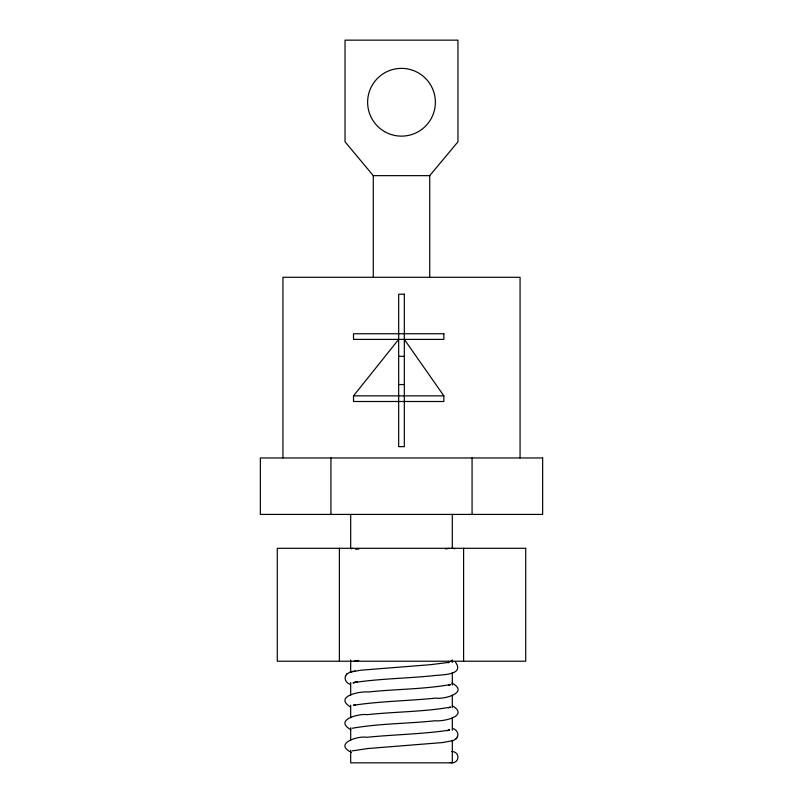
<?xml version="1.0" encoding="UTF-8"?>
<svg xmlns="http://www.w3.org/2000/svg" width="803" height="803" viewBox="0 0 803 803"><rect width="100%" height="100%" fill="white"/><g stroke="black" fill="none" stroke-linecap="round" stroke-linejoin="round"><path stroke-width="1.2" d="M457.359 736.903C459.165 733.4 456.305 729.355 452.782 728.441M345.671 675.795C343.825 679.258 346.615 683.383 350.138 684.307M346.625 674.299L349.656 672.181L360.938 670.194L430.498 664.683L449.208 662.345L448.516 662.736M352.296 750.865L368.035 748.516L442.272 742.584L453.585 740.496L456.435 738.409M456.184 738.84L457.63 736.461M345.4 676.236L346.886 673.868M404.321 339.388L443.848 395.859L443.848 401.5L353.511 401.5L353.511 395.859L398.679 339.388M429.725 277.286L429.725 175.656L457.961 141.78L457.961 40.15L345.039 40.15L345.039 141.78L373.275 175.656L373.275 277.286M449.258 684.879L448.576 685.26L450.704 684.527C423.422 689.365 395.457 689.064 367.925 692.025C360.045 691.012 333.536 696.472 350.469 707.001M353.39 705.486L355.468 704.733L353.521 705.265C380.732 701.149 408.376 700.909 435.738 698.108C444.059 699.594 469.755 692.527 451.938 683.032M449.379 707.413L448.636 707.784L450.774 707.132C423.251 711.92 395.076 711.689 367.312 714.66C359.172 713.355 333.416 719.849 350.811 729.686M353.099 683.012L355.327 682.259M449.66 729.867L447.442 730.63L449.389 730.138C422.017 734.213 394.233 734.514 366.71 737.305C358.138 735.578 333.265 743.498 351.333 752.401M352.216 728.261C379.538 723.423 407.563 723.734 435.136 720.753C443.065 721.797 469.524 716.166 452.45 705.757M357.295 681.877L353.36 682.64C379.397 678.716 405.846 678.394 432.034 675.845C438.99 674.52 465.69 676.096 455.361 661.973M351.182 671.77L355.197 670.987M373.275 175.656L429.725 175.656M398.679 356.331L404.321 356.331M398.679 384.557L404.321 384.557M353.511 395.859L443.848 395.859M520.063 457.961L520.063 277.286L282.937 277.286L282.937 457.961M472.074 457.961L472.074 514.422M463.602 548.298L463.602 661.22M452.31 514.422L452.31 548.298M452.31 659.966L452.31 662.475M452.31 672.512L452.31 685.059M452.31 695.097L452.31 707.644M452.31 717.681L452.31 730.228M452.31 740.266L452.31 762.85L350.69 762.85L350.69 750.303M350.69 514.422L350.69 548.298M350.69 659.966L350.69 672.512M350.69 682.55L350.69 695.097M350.69 705.134L350.69 717.681M350.69 727.719L350.69 740.266M339.388 548.298L339.388 661.22M330.926 457.961L330.926 514.422M451.687 548.349A5.641 5.631 0 0 1 454.618 548.8M451.808 751.598A5.641 5.631 0 0 1 457.901 758.012A5.641 5.631 0 0 1 450.232 762.438M452.029 660.688A51.071 3.603 0.1 0 1 450.744 661.19M355.578 549.212A51.643 2.871 2.5 0 1 358.891 549.051M448.977 548.369A51.071 2.891 -2.4 0 1 445.595 548.921M354.284 661.15A51.071 2.931 -2.4 0 1 358.74 660.467M351.353 548.83A51.071 3.603 0.1 0 1 352.918 548.359M404.321 294.219L398.679 294.219L398.679 446.669L404.321 446.669L404.321 294.219M443.848 333.747L353.511 333.747L353.511 339.388L443.848 339.388L443.848 333.747M542.647 457.961L260.353 457.961L260.353 514.422L542.647 514.422L542.647 457.961M525.714 548.298L277.286 548.298L277.286 661.22L525.714 661.22L525.714 548.298M384.557 131.592A33.877 33.877 0 0 0 435.377 102.262A33.877 33.877 0 0 0 384.557 72.922A33.877 33.877 0 0 0 384.557 131.592"/></g></svg>
